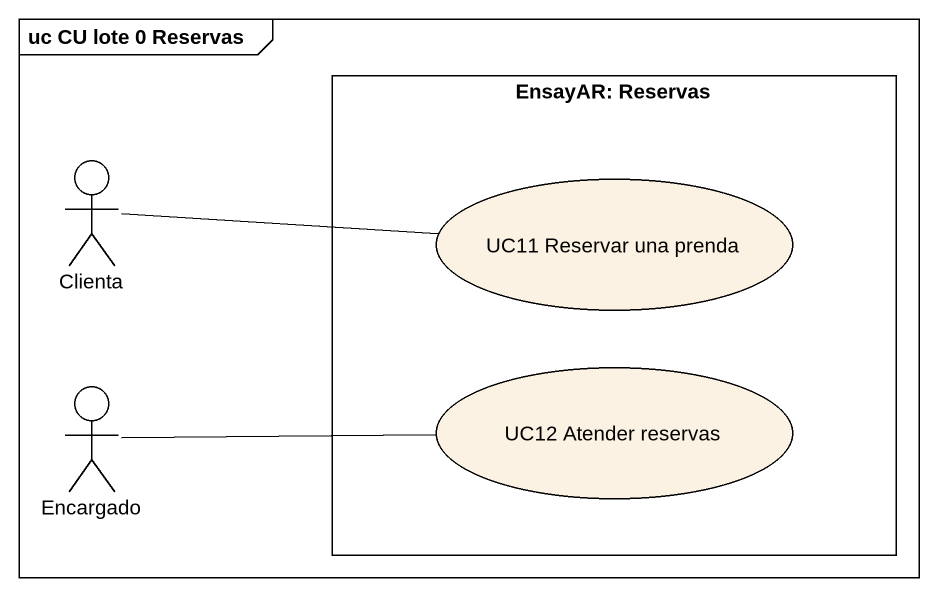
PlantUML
@startuml
mainframe uc CU lote 0 Reservas
rectangle "EnsayAR: Reservas" as EnsayAR_Reservas {
  usecase "UC11 Reservar una prenda" as UC11_Reservar_una_prenda
  usecase "UC12 Atender reservas" as UC12_Atender_reservas
}
actor Clienta
actor Encargado
Clienta -right- UC11_Reservar_una_prenda
Encargado -right- UC12_Atender_reservas
@enduml
